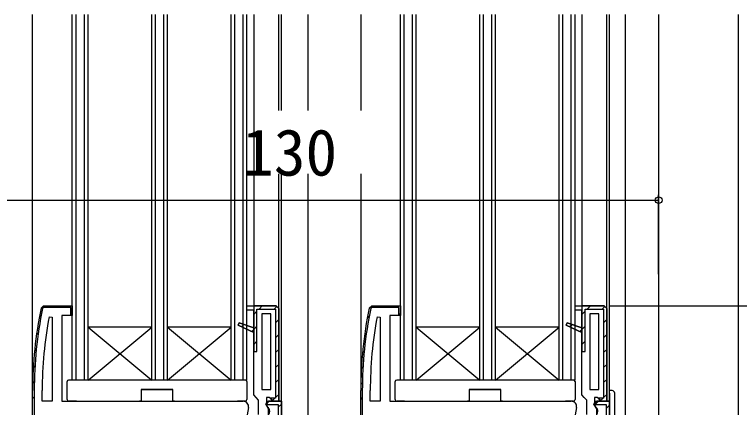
# Model space of a CAD drawing. Units: millimetres, scale not verified. Extents: x -538 to 512, y -790 to 792.
# Drawn here: x -230.1 to -93.1, y 51.4 to 125.7 of the extents above; entities that cross this region are included whole.
import ezdxf
from ezdxf.enums import TextEntityAlignment as Align

# ---------------------------------------------------------------- set-up
doc = ezdxf.new("R2010")
doc.units = ezdxf.units.MM
doc.header["$LTSCALE"] = 4
for name, color, linetype in [('0-2_YKK_11', 7, 'Continuous'), ('0-4_YKK_12', 2, 'Continuous'), ('0-5_YKK_13', 4, 'Continuous'), ('0-7_YKK_D', 6, 'Continuous')]:
    doc.layers.add(name, color=color, linetype=linetype)
doc.styles.add('ＭＳ ゴシック', font='')
doc.styles.get('ＭＳ ゴシック').set_extended_font_data('MS Gothic')

msp = doc.modelspace()

# ---------------------------------------------------------------- linework, layer by layer
at = {"layer": '0-2_YKK_11'}
for p, q in [((-223.633, 70.254), (-223.333, 70.554)), ((-220.804, 70.254), (-220.504, 70.554)), ((-183.837, 69.954), (-183.237, 70.554)), ((-181.009, 69.954), (-180.447, 70.516)), ((-161.407, 70.254), (-161.107, 70.554)), ((-158.579, 70.254), (-158.279, 70.554)), ((-121.837, 69.954), (-121.237, 70.554)), ((-119.009, 69.954), (-118.447, 70.516)), ((-225.36, 68.526), (-224.984, 68.902)), ((-223.533, 68.504), (-222.938, 68.448)), ((-219.431, 68.799), (-219.184, 69.046)), ((-184.838, 68.953), (-184.238, 69.553)), ((-163.41, 68.251), (-163.037, 68.624)), ((-161.533, 68.504), (-160.938, 68.448)), ((-122.838, 68.953), (-122.238, 69.553)), ((-180.738, 67.396), (-180.138, 67.996)), ((-118.738, 67.396), (-118.138, 67.996)), ((-187.156, 66.635), (-186.708, 67.083)), ((-185.228, 65.735), (-184.838, 66.124)), ((-184.838, 66.124), (-184.238, 66.724)), ((-125.156, 66.635), (-124.708, 67.083)), ((-123.228, 65.735), (-122.838, 66.124)), ((-122.838, 66.124), (-122.238, 66.724)), ((-225.905, 65.153), (-225.552, 65.506)), ((-180.738, 64.567), (-180.138, 65.167)), ((-163.941, 64.891), (-163.59, 65.243)), ((-118.738, 64.567), (-118.138, 65.167)), ((-184.838, 63.296), (-184.238, 63.896)), ((-122.838, 63.296), (-122.238, 63.896)), ((-226.283, 61.947), (-225.948, 62.281)), ((-180.738, 61.739), (-180.138, 62.339)), ((-164.306, 61.698), (-163.973, 62.031)), ((-118.738, 61.739), (-118.138, 62.339)), ((-226.517, 58.885), (-226.197, 59.204)), ((-180.738, 58.911), (-180.138, 59.511)), ((-164.53, 58.646), (-164.211, 58.964)), ((-118.738, 58.911), (-118.138, 59.511)), ((-226.626, 55.947), (-226.32, 56.253)), ((-180.738, 56.082), (-180.138, 56.682)), ((-118.738, 56.082), (-118.138, 56.682)), ((-164.63, 55.718), (-164.324, 56.023)), ((-226.638, -4.446), (-226.638, 54.554)), ((-226.638, -4.446), (-226.638, 54.554)), ((-226.338, 54.554), (-226.338, -4.446)), ((-180.738, 53.254), (-180.138, 53.854)), ((-164.638, -4.446), (-164.638, 54.554)), ((-164.638, -4.446), (-164.638, 54.554)), ((-164.338, 54.554), (-164.338, -4.446)), ((-118.738, 53.254), (-118.138, 53.854)), ((-226.638, 53.106), (-226.338, 53.406)), ((-182.53, 51.96), (-181.936, 52.554)), ((-181.378, 52.615), (-180.838, 53.154)), ((-164.638, 52.88), (-164.338, 53.18)), ((-120.31, 51.954), (-119.71, 52.554)), ((-119.378, 52.615), (-118.838, 53.154)), ((-180.238, 51.423), (-179.638, 52.023)), ((-118.238, 51.197), (-117.638, 51.797))]:
    msp.add_line(p, q, dxfattribs=at)
for points in [[(-225.041, 70.155), (-224.552, 70.554), (-219.138, 70.554), (-219.138, 68.754), (-221.138, 68.754), (-221.138, 52.554), (-186.838, 52.554)], [(-225.041, 70.155), (-224.552, 70.554), (-219.138, 70.554), (-219.138, 69.254), (-219.438, 68.795), (-219.438, 70.254), (-224.552, 70.254), (-224.748, 70.094)], [(-183.938, 50.054), (-183.938, 52.759), (-184.388, 53.256), (-184.838, 53.754), (-184.838, 65.554), (-187.806, 66.937), (-187.619, 67.399), (-184.838, 66.436), (-184.838, 69.754), (-186.138, 69.754), (-186.138, 70.554), (-184.838, 70.554), (-184.838, 69.754), (-186.138, 69.754), (-186.138, 70.554), (-180.638, 70.554), (-180.138, 70.054), (-180.638, 70.554), (-184.838, 70.554), (-184.838, 61.954), (-184.238, 61.954), (-184.238, 69.954), (-180.738, 69.954), (-180.738, 53.154), (-181.709, 53.154), (-181.634, 52.991), (-181.138, 52.554), (-180.138, 52.554)], [(-180.138, 52.554), (-180.138, 70.054), (-180.138, 52.554)], [(-163.041, 70.155), (-162.552, 70.554), (-157.138, 70.554), (-157.138, 68.754), (-159.138, 68.754), (-159.138, 52.554), (-124.838, 52.554)], [(-163.041, 70.155), (-162.552, 70.554), (-157.138, 70.554), (-157.138, 69.254), (-157.438, 68.795), (-157.438, 70.254), (-162.552, 70.254), (-162.748, 70.094)], [(-121.938, 50.054), (-121.938, 52.759), (-122.388, 53.256), (-122.838, 53.754), (-122.838, 65.554), (-125.806, 66.937), (-125.619, 67.399), (-122.838, 66.436), (-122.838, 69.754), (-124.138, 69.754), (-124.138, 70.554), (-122.838, 70.554), (-122.838, 69.754), (-124.138, 69.754), (-124.138, 70.554), (-118.638, 70.554), (-118.138, 70.054), (-118.638, 70.554), (-122.838, 70.554), (-122.838, 61.954), (-122.238, 61.954), (-122.238, 69.954), (-118.738, 69.954), (-118.738, 53.154), (-119.709, 53.154), (-119.634, 52.991), (-119.138, 52.554), (-118.138, 52.554)], [(-118.138, 52.554), (-118.138, 70.054), (-118.138, 52.554)], [(-222.938, 68.448), (-222.938, 52.554), (-224.838, 52.554), (-224.838, 54.554)], [(-160.938, 68.448), (-160.938, 52.554), (-162.838, 52.554), (-162.838, 54.554)], [(-179.638, -4.446), (-179.638, 52.554), (-182.038, 52.554), (-182.528, 51.954), (-180.238, 51.954), (-180.238, -4.846), (-194.038, -4.846), (-194.038, -2.746), (-194.638, -2.746), (-194.638, -4.446)], [(-185.854, 51.38), (-186.846, 45.754), (-182.038, 45.754), (-182.038, 51.11), (-182.581, 51.978), (-182.261, 52.554), (-179.638, 52.554), (-179.638, -4.446)], [(-180.138, 52.554), (-181.138, 52.554), (-181.634, 52.991), (-181.932, 53.254), (-182.438, 53.254), (-182.438, 51.849), (-182.238, 51.449)], [(-117.638, -4.446), (-117.638, 52.554), (-120.038, 52.554), (-120.528, 51.954), (-118.238, 51.954), (-118.238, -4.846), (-132.038, -4.846), (-132.038, -2.746), (-132.638, -2.746), (-132.638, -4.446)], [(-123.854, 51.38), (-124.846, 45.754), (-120.038, 45.754), (-120.038, 51.11), (-120.581, 51.978), (-120.261, 52.554), (-117.638, 52.554), (-117.638, -4.446)], [(-118.138, 52.554), (-119.138, 52.554), (-119.634, 52.991), (-119.932, 53.254), (-120.438, 53.254), (-120.438, 51.849), (-120.238, 51.449)]]:
    msp.add_lwpolyline(points, dxfattribs=at)
for points in [[(-181.638, 54.754), (-181.638, 69.054), (-183.338, 69.054), (-183.338, 54.754)], [(-119.638, 54.754), (-119.638, 69.054), (-121.338, 69.054), (-121.338, 54.754)], [(-187.806, 66.937), (-184.838, 65.554), (-184.838, 66.436), (-187.619, 67.399)], [(-125.806, 66.937), (-122.838, 65.554), (-122.838, 66.436), (-125.619, 67.399)]]:
    msp.add_lwpolyline(points, close=True, dxfattribs=at)
for centre, radius, start, end in [((-149.638, 54.554), 77, 168.31011, 180), ((-149.638, 54.554), 77, 168.31011, 180), ((-149.638, 54.554), 76.7, 168.31012, 180), ((-87.638, 54.554), 77, 168.31011, 180), ((-87.638, 54.554), 77, 168.31011, 180), ((-87.638, 54.554), 76.7, 168.31012, 180), ((-149.639, 54.554), 75.2, 169.30948, 180.00001), ((-87.639, 54.554), 75.2, 169.30948, 180.00001), ((-186.838, 51.554), 1, 350.00002, 90), ((-124.838, 51.554), 1, 350.00002, 90), ((-182.838, 50.649), 1, 322.00002, 53.13011), ((-120.838, 50.649), 1, 322.00002, 53.13011)]:
    msp.add_arc(centre, radius, start, end, dxfattribs=at)
at = {"layer": '0-4_YKK_12'}
for p, q in [((-226.638, 54.554), (-226.638, 125.652)), ((-218.438, 56.554), (-218.438, 125.652)), ((-216.838, 56.554), (-216.838, 125.652)), ((-216.138, 56.554), (-216.138, 125.652)), ((-204.138, 56.554), (-204.138, 125.652)), ((-203.438, 56.554), (-203.438, 125.652)), ((-201.838, 56.554), (-201.838, 125.652)), ((-201.138, 56.554), (-201.138, 125.652)), ((-189.138, 56.554), (-189.138, 125.652)), ((-188.438, 56.554), (-188.438, 125.652)), ((-186.838, 56.554), (-186.838, 125.652)), ((-186.138, 56.554), (-186.138, 125.652)), ((-184.838, 125.652), (-184.838, 70.554)), ((-180.138, 107.506), (-180.138, 125.652)), ((-179.638, 107.506), (-179.638, 125.652)), ((-174.638, 125.652), (-174.638, 107.506)), ((-164.638, 125.652), (-164.638, 107.506)), ((-156.438, 56.554), (-156.438, 125.652)), ((-154.838, 56.554), (-154.838, 125.652)), ((-154.138, 56.554), (-154.138, 125.652)), ((-142.138, 56.554), (-142.138, 125.652)), ((-141.438, 56.554), (-141.438, 125.652)), ((-139.838, 56.554), (-139.838, 125.652)), ((-139.138, 56.554), (-139.138, 125.652)), ((-127.138, 56.554), (-127.138, 125.652)), ((-126.438, 56.554), (-126.438, 125.652)), ((-124.838, 56.554), (-124.838, 125.652)), ((-124.138, 56.554), (-124.138, 125.652)), ((-122.838, 125.652), (-122.838, 70.554)), ((-118.138, 70.054), (-118.138, 125.652)), ((-117.638, 52.054), (-117.638, 125.652)), ((-114.638, 125.652), (-114.638, -0.946)), ((-108.338, 125.652), (-108.338, 0.554)), ((-93.338, 125.652), (-93.338, -1.446)), ((-180.138, 70.054), (-180.138, 95.554)), ((-179.638, 52.054), (-179.638, 95.554)), ((-174.638, 95.554), (-174.638, 13.554)), ((-164.638, 95.554), (-164.638, 54.554)), ((-216.138, 56.554), (-204.138, 66.554)), ((-189.138, 66.554), (-201.138, 66.554)), ((-201.138, 66.554), (-189.138, 56.554)), ((-201.138, 56.554), (-189.138, 66.554)), ((-154.138, 56.554), (-142.138, 66.554)), ((-127.138, 66.554), (-139.138, 66.554)), ((-139.138, 66.554), (-127.138, 56.554)), ((-139.138, 56.554), (-127.138, 66.554))]:
    msp.add_line(p, q, dxfattribs=at)
for points in [[(-186.138, 56.554), (-219.138, 56.554), (-219.138, 125.652)], [(-124.138, 56.554), (-157.138, 56.554), (-157.138, 125.652)], [(-204.138, 66.554), (-216.138, 66.554), (-204.138, 56.554)], [(-142.138, 66.554), (-154.138, 66.554), (-142.138, 56.554)]]:
    msp.add_lwpolyline(points, dxfattribs=at)
at = {"layer": '0-5_YKK_13'}
for p, q in [((-219.808, 56.554), (-219.838, 56.554)), ((-186.469, 56.554), (-219.808, 56.554)), ((-186.438, 56.554), (-186.469, 56.554)), ((-186.138, 56.254), (-186.138, 56.227)), ((-186.138, 56.227), (-186.138, 56.145)), ((-157.808, 56.554), (-157.838, 56.554)), ((-124.469, 56.554), (-157.808, 56.554)), ((-124.438, 56.554), (-124.469, 56.554)), ((-124.138, 56.254), (-124.138, 56.227)), ((-124.138, 56.227), (-124.138, 56.145)), ((-220.138, 52.854), (-220.138, 56.145)), ((-186.138, 56.145), (-186.138, 52.854)), ((-158.138, 52.854), (-158.138, 56.145)), ((-124.138, 56.145), (-124.138, 52.854)), ((-200.138, 54.754), (-206.138, 54.754)), ((-206.138, 54.754), (-200.138, 54.754)), ((-200.138, 52.554), (-200.138, 54.754)), ((-138.138, 54.754), (-144.138, 54.754)), ((-144.138, 54.754), (-138.138, 54.754)), ((-138.138, 52.554), (-138.138, 54.754)), ((-117.138, 54.554), (-117.638, 54.554)), ((-117.638, 54.054), (-117.638, 52.054)), ((-116.638, -5.646), (-116.638, 54.054)), ((-218.338, 52.554), (-219.838, 52.554)), ((-218.338, 52.554), (-206.438, 52.554)), ((-199.838, 52.554), (-200.138, 52.554)), ((-199.838, 52.554), (-187.938, 52.554)), ((-186.438, 52.554), (-187.938, 52.554)), ((-156.338, 52.554), (-157.838, 52.554)), ((-156.338, 52.554), (-144.438, 52.554)), ((-137.838, 52.554), (-138.138, 52.554)), ((-137.838, 52.554), (-125.938, 52.554)), ((-124.438, 52.554), (-125.938, 52.554))]:
    msp.add_line(p, q, dxfattribs=at)
for points in [[(-220.138, 56.145), (-220.138, 56.227), (-220.138, 56.254)], [(-158.138, 56.145), (-158.138, 56.227), (-158.138, 56.254)], [(-206.138, 54.754), (-206.138, 52.554), (-206.438, 52.554)], [(-144.138, 54.754), (-144.138, 52.554), (-144.438, 52.554)]]:
    msp.add_lwpolyline(points, dxfattribs=at)
for centre, radius, start, end in [((-219.838, 56.254), 0.3, 90, 180), ((-186.438, 56.254), 0.3, 0, 90), ((-157.838, 56.254), 0.3, 90, 180), ((-124.438, 56.254), 0.3, 0, 90), ((-117.138, 54.054), 0.5, 0, 90), ((-219.838, 52.854), 0.3, 180, 270), ((-186.438, 52.854), 0.3, 270, 0), ((-157.838, 52.854), 0.3, 180, 270), ((-124.438, 52.854), 0.3, 270, 0)]:
    msp.add_arc(centre, radius, start, end, dxfattribs=at)
at = {"layer": '0-7_YKK_D'}
for p, q in [((-238.338, 90.554), (-108.338, 90.554)), ((-108.338, 76.554), (-108.338, 91.554)), ((-117.638, 70.554), (60.662, 70.554))]:
    msp.add_line(p, q, dxfattribs=at)
msp.add_circle((-108.338, 90.554), 0.637, dxfattribs=at)

# ---------------------------------------------------------------- texts
at = {"layer": '0-7_YKK_D', "style": 'ＭＳ ゴシック'}
msp.add_text('130', height=8.798, dxfattribs=at).set_placement((-187.043, 92.554), align=Align.BOTTOM_LEFT)

doc.saveas('drawing.dxf')
